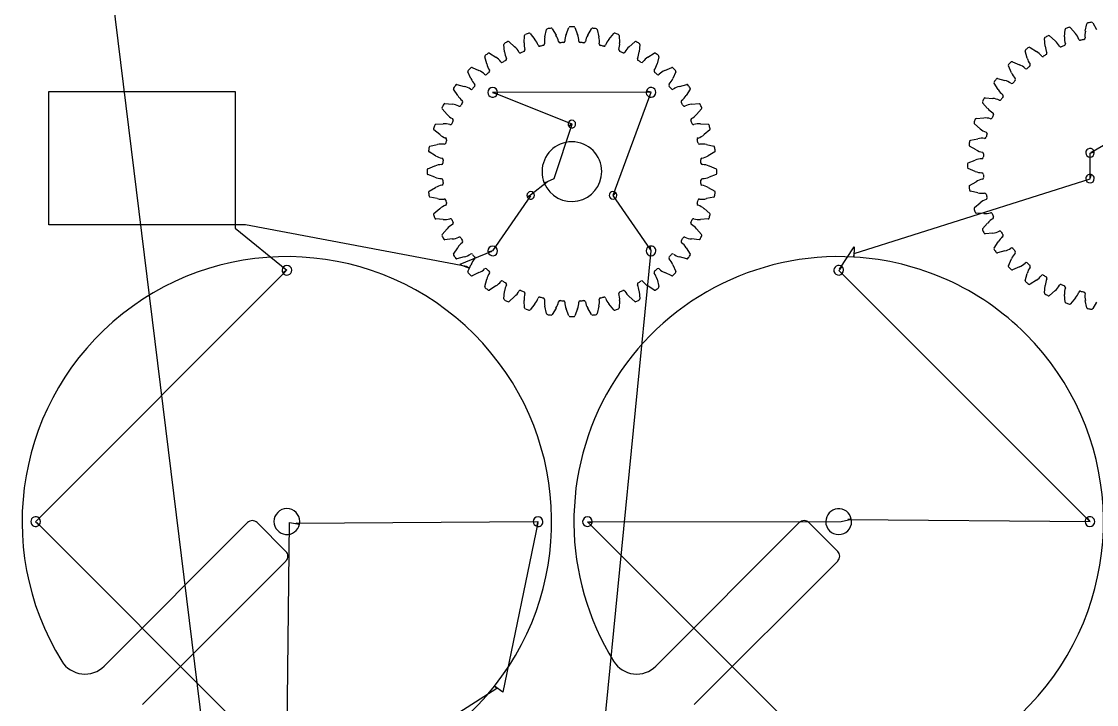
# Model space of a CAD drawing. Header units: inches. Extents: x 0.1 to 47.9, y 0.4 to 46.5.
# Drawn here: x 0.15 to 15.74, y 25.6 to 35.5 of the extents above; entities that cross this region are included whole.
import ezdxf

# ---------------------------------------------------------------- set-up
doc = ezdxf.new("R2010")
doc.units = ezdxf.units.IN
for name, color, linetype in [('10', 7, 'CONTINUOUS'), ('3', 7, 'CONTINUOUS'), ('9', 7, 'CONTINUOUS')]:
    doc.layers.add(name, color=color, linetype=linetype)

msp = doc.modelspace()

# ---------------------------------------------------------------- linework, layer by layer
at = {"layer": '10', "color": 10, "linetype": 'CONTINUOUS'}
for p, q in [((0.152, 46.532), (3.998, 15.343)), ((9.26, 34.472), (6.983, 34.466)), ((7.003, 34.464), (8.131, 34.011)), ((8.73, 32.981), (9.281, 34.472)), ((8.129, 34.005), (7.868, 33.218)), ((15.656, 33.598), (15.966, 33.777)), ((15.645, 33.231), (15.645, 33.59)), ((12.226, 32.132), (15.647, 33.218)), ((7.779, 33.172), (7.534, 32.978)), ((7.532, 32.972), (6.983, 32.175)), ((9.273, 32.191), (8.73, 32.974)), ((3.252, 32.501), (3.998, 31.894)), ((6.602, 31.944), (3.402, 32.551)), ((6.965, 32.165), (6.507, 31.976)), ((8.17, 20.921), (9.283, 32.173)), ((12.013, 31.908), (12.223, 32.232)), ((3.984, 31.879), (0.356, 28.248)), ((15.629, 28.266), (12.002, 31.89)), ((0.374, 28.237), (4.003, 24.608)), ((4, 24.629), (4.036, 28.236)), ((4.135, 28.225), (7.639, 28.251)), ((7.639, 28.23), (7.13, 25.778)), ((11.985, 24.623), (8.358, 28.247)), ((8.379, 28.248), (12.038, 28.251)), ((12.134, 28.279), (15.644, 28.252)), ((7.046, 25.833), (3.998, 23.894))]:
    msp.add_line(p, q, dxfattribs=at)
at = {"layer": '3', "color": 3, "linetype": 'CONTINUOUS'}
for p, q in [((7.846, 35.391), (7.902, 35.297)), ((8.05, 35.308), (8.09, 35.41)), ((8.174, 35.41), (8.214, 35.308)), ((8.362, 35.297), (8.418, 35.391)), ((15.276, 35.271), (15.283, 35.38)), ((15.362, 35.406), (15.432, 35.321)), ((15.576, 35.356), (15.6, 35.463)), ((15.683, 35.476), (15.738, 35.382)), ((7.44, 35.186), (7.446, 35.295)), ((7.526, 35.321), (7.595, 35.236)), ((7.74, 35.271), (7.764, 35.378)), ((8.5, 35.378), (8.524, 35.271)), ((8.669, 35.236), (8.738, 35.321)), ((8.818, 35.295), (8.824, 35.186)), ((14.993, 35.14), (14.982, 35.249)), ((15.057, 35.287), (15.138, 35.214)), ((7.157, 35.055), (7.146, 35.163)), ((7.221, 35.201), (7.302, 35.129)), ((8.962, 35.129), (9.043, 35.201)), ((9.118, 35.163), (9.107, 35.055)), ((14.733, 34.966), (14.706, 35.072)), ((14.774, 35.121), (14.866, 35.062)), ((6.897, 34.881), (6.87, 34.986)), ((6.937, 35.036), (7.03, 34.977)), ((9.234, 34.977), (9.327, 35.036)), ((9.394, 34.986), (9.367, 34.881)), ((14.52, 34.913), (14.62, 34.869)), ((6.668, 34.668), (6.625, 34.768)), ((6.684, 34.828), (6.784, 34.784)), ((9.48, 34.784), (9.58, 34.828)), ((9.639, 34.768), (9.596, 34.668)), ((14.505, 34.753), (14.461, 34.854)), ((14.302, 34.668), (14.408, 34.64)), ((0.547, 32.551), (0.547, 34.48)), ((0.547, 34.48), (3.252, 34.48)), ((3.252, 34.48), (3.252, 32.551)), ((6.476, 34.423), (6.417, 34.515)), ((6.466, 34.583), (6.572, 34.555)), ((9.692, 34.555), (9.798, 34.583)), ((9.847, 34.515), (9.788, 34.423)), ((14.312, 34.508), (14.253, 34.6)), ((6.289, 34.306), (6.398, 34.296)), ((9.866, 34.296), (9.975, 34.306)), ((14.16, 34.235), (14.087, 34.317)), ((14.125, 34.392), (14.234, 34.381)), ((6.324, 34.15), (6.251, 34.232)), ((10.013, 34.232), (9.94, 34.15)), ((6.157, 34.006), (6.267, 34.012)), ((9.997, 34.012), (10.107, 34.006)), ((14.052, 33.942), (13.968, 34.011)), ((13.994, 34.091), (14.103, 34.098)), ((6.216, 33.857), (6.131, 33.926)), ((10.133, 33.926), (10.048, 33.857)), ((6.074, 33.689), (6.181, 33.712)), ((10.083, 33.712), (10.19, 33.689)), ((13.992, 33.636), (13.897, 33.691)), ((13.911, 33.774), (14.017, 33.797)), ((6.156, 33.551), (6.061, 33.606)), ((10.203, 33.606), (10.108, 33.551)), ((6.042, 33.362), (6.144, 33.402)), ((10.12, 33.402), (10.222, 33.362)), ((13.878, 33.447), (13.98, 33.487)), ((13.98, 33.324), (13.878, 33.364)), ((6.144, 33.239), (6.042, 33.278)), ((10.222, 33.278), (10.12, 33.239)), ((6.061, 33.035), (6.156, 33.09)), ((10.108, 33.09), (10.203, 33.035)), ((13.897, 33.12), (13.992, 33.175)), ((6.181, 32.929), (6.074, 32.952)), ((10.19, 32.952), (10.083, 32.929)), ((14.017, 33.014), (13.911, 33.037)), ((6.131, 32.714), (6.216, 32.784)), ((10.048, 32.784), (10.133, 32.714)), ((13.968, 32.8), (14.052, 32.869)), ((6.267, 32.628), (6.157, 32.635)), ((10.107, 32.635), (9.997, 32.628)), ((14.103, 32.713), (13.994, 32.72)), ((14.087, 32.494), (14.16, 32.576)), ((3.252, 32.551), (0.547, 32.551)), ((6.251, 32.409), (6.324, 32.491)), ((9.94, 32.491), (10.013, 32.409)), ((14.234, 32.43), (14.125, 32.419)), ((6.398, 32.345), (6.289, 32.334)), ((9.975, 32.334), (9.866, 32.345)), ((14.253, 32.211), (14.312, 32.303)), ((6.417, 32.126), (6.476, 32.218)), ((9.788, 32.218), (9.847, 32.126)), ((14.408, 32.171), (14.302, 32.143)), ((6.572, 32.086), (6.466, 32.058)), ((6.647, 31.922), (6.668, 31.972)), ((9.596, 31.972), (9.639, 31.872)), ((9.798, 32.058), (9.692, 32.086)), ((14.461, 31.957), (14.505, 32.058)), ((6.625, 31.872), (6.647, 31.922)), ((6.784, 31.857), (6.684, 31.813)), ((9.58, 31.813), (9.48, 31.857)), ((14.62, 31.942), (14.52, 31.898)), ((14.706, 31.739), (14.733, 31.845)), ((6.87, 31.654), (6.897, 31.76)), ((7.03, 31.664), (6.937, 31.605)), ((9.327, 31.605), (9.234, 31.664)), ((9.367, 31.76), (9.394, 31.654)), ((14.866, 31.749), (14.774, 31.69)), ((14.982, 31.562), (14.993, 31.671)), ((7.146, 31.477), (7.157, 31.586)), ((7.302, 31.512), (7.221, 31.439)), ((9.043, 31.439), (8.962, 31.512)), ((9.107, 31.586), (9.118, 31.477)), ((15.138, 31.597), (15.057, 31.524)), ((15.283, 31.431), (15.276, 31.54)), ((15.432, 31.49), (15.362, 31.405)), ((7.446, 31.346), (7.44, 31.455)), ((7.595, 31.404), (7.526, 31.32)), ((7.764, 31.263), (7.74, 31.37)), ((7.902, 31.344), (7.846, 31.25)), ((8.09, 31.23), (8.05, 31.332)), ((8.214, 31.332), (8.174, 31.23)), ((8.418, 31.25), (8.362, 31.344)), ((8.524, 31.37), (8.5, 31.263)), ((8.738, 31.32), (8.669, 31.404)), ((8.824, 31.455), (8.818, 31.346)), ((15.6, 31.348), (15.576, 31.455)), ((15.738, 31.429), (15.683, 31.335)), ((3.429, 28.236), (1.35, 26.157)), ((3.986, 27.818), (3.568, 28.236)), ((11.429, 28.236), (9.35, 26.157)), ((11.986, 27.818), (11.568, 28.236)), ((1.907, 25.6), (3.986, 27.679)), ((9.907, 25.6), (11.986, 27.679))]:
    msp.add_line(p, q, dxfattribs=at)
for centre, radius, start, end in [((7.779, 35.375), 0.0157, 99.7491, 167.5995), ((8.132, 33.32), 2.1, 98.2509, 99.7491), ((7.833, 35.383), 0.0157, 30.4005, 98.2509), ((8.105, 35.404), 0.0157, 90.7491, 158.5995), ((8.132, 33.32), 2.1, 89.2509, 90.7491), ((8.159, 35.404), 0.0157, 21.4005, 89.2509), ((8.431, 35.383), 0.0157, 81.7491, 149.5995), ((8.132, 33.32), 2.1, 80.2509, 81.7491), ((8.485, 35.375), 0.0157, 12.4005, 80.2509), ((15.298, 35.379), 0.0157, 108.7491, 176.5995), ((15.968, 33.406), 2.1, 107.2509, 108.7491), ((15.35, 35.396), 0.0157, 39.4005, 107.2509), ((15.615, 35.46), 0.0157, 99.7491, 167.5995), ((15.968, 33.406), 2.1, 98.2509, 99.7491), ((15.669, 35.468), 0.0157, 30.4005, 98.2509), ((7.462, 35.294), 0.0157, 108.7491, 176.5995), ((8.132, 33.32), 2.1, 107.2509, 108.7491), ((7.514, 35.311), 0.0157, 39.4005, 107.2509), ((7.411, 35.073), 0.246, 18.4167, 41.4561), ((7.979, 35.21), 0.246, 165.5439, 188.5833), ((7.694, 35.164), 0.246, 9.4167, 32.4561), ((8.276, 35.21), 0.246, 156.5439, 179.5833), ((7.988, 35.21), 0.246, 0.4167, 23.4561), ((8.57, 35.164), 0.246, 147.5439, 170.5833), ((8.285, 35.21), 0.246, 351.4167, 14.4561), ((8.853, 35.073), 0.246, 138.5439, 161.5833), ((8.75, 35.311), 0.0157, 72.7491, 140.5995), ((8.132, 33.32), 2.1, 71.2509, 72.7491), ((8.802, 35.294), 0.0157, 3.4005, 71.2509), ((14.998, 35.25), 0.0157, 117.7491, 185.5995), ((15.968, 33.406), 2.1, 116.2509, 117.7491), ((15.046, 35.275), 0.0157, 48.4005, 116.2509), ((15.521, 35.248), 0.246, 174.5439, 197.5833), ((15.247, 35.158), 0.246, 18.4167, 41.4561), ((15.501, 35.243), 0.0209, 198.4167, 284.2797), ((15.968, 33.406), 1.875, 102.7203, 104.2797), ((15.551, 35.255), 0.0209, 282.7203, 8.5833), ((15.815, 35.295), 0.246, 165.5439, 188.5833), ((7.162, 35.165), 0.0157, 117.7491, 185.5995), ((8.132, 33.32), 2.1, 116.2509, 117.7491), ((7.21, 35.19), 0.0157, 48.4005, 116.2509), ((7.145, 34.939), 0.246, 27.4167, 50.4561), ((7.43, 35.082), 0.0209, 291.7203, 17.5833), ((7.685, 35.162), 0.246, 174.5439, 197.5833), ((7.664, 35.158), 0.0209, 198.4167, 284.2797), ((8.132, 33.32), 1.875, 102.7203, 104.2797), ((7.715, 35.17), 0.0209, 282.7203, 8.5833), ((7.958, 35.208), 0.0209, 189.4167, 275.2797), ((8.132, 33.32), 1.875, 93.7203, 95.2797), ((8.009, 35.212), 0.0209, 273.7203, 359.5833), ((8.255, 35.212), 0.0209, 180.4167, 266.2797), ((8.132, 33.32), 1.875, 84.7203, 86.2797), ((8.306, 35.208), 0.0209, 264.7203, 350.5833), ((8.549, 35.17), 0.0209, 171.4167, 257.2797), ((8.132, 33.32), 1.875, 75.7203, 77.2797), ((8.6, 35.158), 0.0209, 255.7203, 341.5833), ((8.834, 35.082), 0.0209, 162.4167, 248.2797), ((8.579, 35.162), 0.246, 342.4167, 5.4561), ((9.119, 34.939), 0.246, 129.5439, 152.5833), ((9.054, 35.19), 0.0157, 63.7491, 131.5995), ((8.132, 33.32), 2.1, 62.2509, 63.7491), ((9.102, 35.165), 0.0157, 354.4005, 62.2509), ((14.721, 35.076), 0.0157, 126.7491, 194.5995), ((15.968, 33.406), 2.1, 125.2509, 126.7491), ((14.765, 35.108), 0.0157, 57.4005, 125.2509), ((15.239, 35.155), 0.246, 183.5439, 206.5833), ((14.982, 35.024), 0.246, 27.4167, 50.4561), ((15.219, 35.147), 0.0209, 207.4167, 293.2797), ((15.968, 33.406), 1.875, 111.7203, 113.2797), ((15.267, 35.167), 0.0209, 291.7203, 17.5833), ((6.885, 34.99), 0.0157, 126.7491, 194.5995), ((8.132, 33.32), 2.1, 125.2509, 126.7491), ((6.929, 35.022), 0.0157, 57.4005, 125.2509), ((6.904, 34.765), 0.246, 36.4167, 59.4561), ((8.132, 33.32), 1.875, 120.7203, 122.2797), ((7.402, 35.07), 0.246, 183.5439, 206.5833), ((7.163, 34.95), 0.0209, 300.7203, 26.5833), ((7.383, 35.062), 0.0209, 207.4167, 293.2797), ((8.132, 33.32), 1.875, 111.7203, 113.2797), ((8.132, 33.32), 1.875, 66.7203, 68.2797), ((8.881, 35.062), 0.0209, 246.7203, 332.5833), ((9.101, 34.95), 0.0209, 153.4167, 239.2797), ((8.862, 35.07), 0.246, 333.4167, 356.4561), ((8.132, 33.32), 1.875, 57.7203, 59.2797), ((9.36, 34.765), 0.246, 120.5439, 143.5833), ((9.335, 35.022), 0.0157, 54.7491, 122.5995), ((8.132, 33.32), 2.1, 53.2509, 54.7491), ((9.379, 34.99), 0.0157, 345.4005, 53.2509), ((14.514, 34.898), 0.0157, 66.4005, 134.2509), ((14.974, 35.019), 0.246, 192.5439, 215.5833), ((14.741, 34.85), 0.246, 36.4167, 59.4561), ((14.956, 35.008), 0.0209, 216.4167, 302.2797), ((15.968, 33.406), 1.875, 120.7203, 122.2797), ((15, 35.035), 0.0209, 300.7203, 26.5833), ((6.639, 34.775), 0.0157, 135.7491, 203.5995), ((8.132, 33.32), 2.1, 134.2509, 135.7491), ((6.678, 34.813), 0.0157, 66.4005, 134.2509), ((6.694, 34.555), 0.246, 45.4167, 68.4561), ((8.132, 33.32), 1.875, 129.7203, 131.2797), ((7.138, 34.934), 0.246, 192.5439, 215.5833), ((6.92, 34.779), 0.0209, 309.7203, 35.5833), ((7.119, 34.923), 0.0209, 216.4167, 302.2797), ((9.145, 34.923), 0.0209, 237.7203, 323.5833), ((9.344, 34.779), 0.0209, 144.4167, 230.2797), ((9.126, 34.934), 0.246, 324.4167, 347.4561), ((8.132, 33.32), 1.875, 48.7203, 50.2797), ((9.57, 34.555), 0.246, 111.5439, 134.5833), ((9.586, 34.813), 0.0157, 45.7491, 113.5995), ((8.132, 33.32), 2.1, 44.2509, 45.7491), ((9.625, 34.775), 0.0157, 336.4005, 44.2509), ((14.475, 34.86), 0.0157, 135.7491, 203.5995), ((15.968, 33.406), 2.1, 134.2509, 135.7491), ((14.53, 34.64), 0.246, 45.4167, 68.4561), ((14.717, 34.83), 0.0209, 225.4167, 311.2797), ((15.968, 33.406), 1.875, 129.7203, 131.2797), ((14.757, 34.864), 0.0209, 309.7203, 35.5833), ((6.898, 34.759), 0.246, 201.5439, 224.5833), ((6.881, 34.745), 0.0209, 225.4167, 311.2797), ((9.383, 34.745), 0.0209, 228.7203, 314.5833), ((9.366, 34.759), 0.246, 315.4167, 338.4561), ((14.266, 34.608), 0.0157, 144.7491, 212.5995), ((15.968, 33.406), 2.1, 143.2509, 144.7491), ((14.298, 34.653), 0.0157, 75.4005, 143.2509), ((14.354, 34.4), 0.246, 54.4167, 77.4561), ((14.51, 34.617), 0.0209, 234.4167, 320.2797), ((14.734, 34.844), 0.246, 201.5439, 224.5833), ((15.968, 33.406), 1.875, 138.7203, 140.2797), ((14.543, 34.656), 0.0209, 318.7203, 44.5833), ((6.43, 34.523), 0.0157, 144.7491, 212.5995), ((8.132, 33.32), 2.1, 143.2509, 144.7491), ((6.462, 34.567), 0.0157, 75.4005, 143.2509), ((6.518, 34.315), 0.246, 54.4167, 77.4561), ((6.674, 34.532), 0.0209, 234.4167, 320.2797), ((8.132, 33.32), 1.875, 138.7203, 140.2797), ((6.707, 34.571), 0.0209, 318.7203, 44.5833), ((6.984, 34.469), 0.0703, 360, 180), ((6.984, 34.469), 0.0703, 180, 339.375), ((6.984, 34.469), 0.0703, 339.375, 0), ((9.28, 34.469), 0.0703, 165, 270), ((9.28, 34.469), 0.0703, 360, 165), ((9.28, 34.469), 0.0703, 270, 0), ((9.557, 34.571), 0.0209, 135.4167, 221.2797), ((8.132, 33.32), 1.875, 39.7203, 41.2797), ((9.59, 34.532), 0.0209, 219.7203, 305.5833), ((9.746, 34.315), 0.246, 102.5439, 125.5833), ((9.802, 34.567), 0.0157, 36.7491, 104.5995), ((8.132, 33.32), 2.1, 35.2509, 36.7491), ((9.834, 34.523), 0.0157, 327.4005, 35.2509), ((14.524, 34.633), 0.246, 210.5439, 233.5833), ((8.132, 33.32), 2.1, 152.2509, 153.7491), ((6.287, 34.291), 0.0157, 84.4005, 152.2509), ((6.383, 34.05), 0.246, 63.4167, 86.4561), ((6.688, 34.548), 0.246, 210.5439, 233.5833), ((8.132, 33.32), 1.875, 147.7203, 149.2797), ((6.529, 34.333), 0.0209, 327.7203, 53.5833), ((9.735, 34.333), 0.0209, 126.4167, 212.2797), ((8.132, 33.32), 1.875, 30.7203, 32.2797), ((9.576, 34.548), 0.246, 306.4167, 329.4561), ((9.881, 34.05), 0.246, 93.5439, 116.5833), ((9.977, 34.291), 0.0157, 27.7491, 95.5995), ((8.132, 33.32), 2.1, 26.2509, 27.7491), ((14.099, 34.327), 0.0157, 153.7491, 221.5995), ((15.968, 33.406), 2.1, 152.2509, 153.7491), ((14.124, 34.376), 0.0157, 84.4005, 152.2509), ((14.219, 34.135), 0.246, 63.4167, 86.4561), ((14.338, 34.374), 0.0209, 243.4167, 329.2797), ((15.968, 33.406), 1.875, 147.7203, 149.2797), ((14.365, 34.418), 0.0209, 327.7203, 53.5833), ((6.263, 34.242), 0.0157, 153.7491, 221.5995), ((6.513, 34.307), 0.246, 219.5439, 242.5833), ((6.502, 34.289), 0.0209, 243.4167, 329.2797), ((9.762, 34.289), 0.0209, 210.7203, 296.5833), ((9.751, 34.307), 0.246, 297.4167, 320.4561), ((10.001, 34.242), 0.0157, 318.4005, 26.2509), ((14.35, 34.392), 0.246, 219.5439, 242.5833), ((15.968, 33.406), 1.875, 156.7203, 158.2797), ((14.227, 34.155), 0.0209, 336.7203, 62.5833), ((8.132, 33.32), 2.1, 161.2509, 162.7491), ((6.158, 33.99), 0.0157, 93.4005, 161.2509), ((6.29, 33.767), 0.246, 72.4167, 95.4561), ((6.371, 34.022), 0.0209, 252.4167, 338.2797), ((8.132, 33.32), 1.875, 156.7203, 158.2797), ((6.39, 34.07), 0.0209, 336.7203, 62.5833), ((8.132, 34.009), 0.0547, 360, 180), ((8.132, 34.009), 0.0547, 180, 213.75), ((8.132, 34.009), 0.0547, 213.75, 0), ((9.874, 34.07), 0.0209, 117.4167, 203.2797), ((8.132, 33.32), 1.875, 21.7203, 23.2797), ((9.893, 34.022), 0.0209, 201.7203, 287.5833), ((9.974, 33.767), 0.246, 84.5439, 107.5833), ((10.106, 33.99), 0.0157, 18.7491, 86.5995), ((8.132, 33.32), 2.1, 17.2509, 18.7491), ((13.978, 34.024), 0.0157, 162.7491, 230.5995), ((15.968, 33.406), 2.1, 161.2509, 162.7491), ((13.994, 34.075), 0.0157, 93.4005, 161.2509), ((14.126, 33.852), 0.246, 72.4167, 95.4561), ((14.207, 34.107), 0.0209, 252.4167, 338.2797), ((6.141, 33.938), 0.0157, 162.7491, 230.5995), ((6.379, 34.041), 0.246, 228.5439, 251.5833), ((9.885, 34.041), 0.246, 288.4167, 311.4561), ((10.123, 33.938), 0.0157, 309.4005, 17.2509), ((14.215, 34.127), 0.246, 228.5439, 251.5833), ((14.131, 33.873), 0.0209, 345.7203, 71.5833), ((15.968, 33.406), 1.875, 165.7203, 167.2797), ((8.132, 33.32), 2.1, 170.2509, 171.7491), ((6.078, 33.673), 0.0157, 102.4005, 170.2509), ((6.243, 33.474), 0.246, 81.4167, 104.4561), ((6.283, 33.738), 0.0209, 261.4167, 347.2797), ((6.295, 33.788), 0.0209, 345.7203, 71.5833), ((8.132, 33.32), 1.875, 165.7203, 167.2797), ((8.132, 33.32), 0.433, 360, 180), ((9.969, 33.788), 0.0209, 108.4167, 194.2797), ((8.132, 33.32), 1.875, 12.7203, 14.2797), ((9.981, 33.738), 0.0209, 192.7203, 278.5833), ((10.021, 33.474), 0.246, 75.5439, 98.5833), ((10.186, 33.673), 0.0157, 9.7491, 77.5995), ((8.132, 33.32), 2.1, 8.2509, 9.7491), ((15.968, 33.406), 2.1, 170.2509, 171.7491), ((13.905, 33.705), 0.0157, 171.7491, 239.5995), ((13.914, 33.758), 0.0157, 102.4005, 170.2509), ((14.079, 33.559), 0.246, 81.4167, 104.4561), ((14.119, 33.823), 0.0209, 261.4167, 347.2797), ((6.069, 33.619), 0.0157, 171.7491, 239.5995), ((6.288, 33.758), 0.246, 237.5439, 260.5833), ((6.244, 33.495), 0.0209, 354.7203, 80.5833), ((10.02, 33.495), 0.0209, 99.4167, 185.2797), ((9.976, 33.758), 0.246, 279.4167, 302.4561), ((10.195, 33.619), 0.0157, 300.4005, 8.2509), ((14.124, 33.844), 0.246, 237.5439, 260.5833), ((14.076, 33.529), 0.0209, 270.4167, 356.2797), ((14.08, 33.58), 0.0209, 354.7203, 80.5833), ((15.968, 33.406), 1.875, 174.7203, 176.2797), ((15.644, 33.593), 0.0625, 15, 180), ((15.644, 33.593), 0.0625, 180, 0), ((15.644, 33.593), 0.0625, 360, 15), ((6.048, 33.348), 0.0157, 111.4005, 179.2509), ((6.242, 33.176), 0.246, 90.4167, 113.4561), ((6.24, 33.443), 0.0209, 270.4167, 356.2797), ((8.132, 33.32), 1.875, 174.7203, 176.2797), ((8.132, 33.32), 1.875, 3.7203, 5.2797), ((10.024, 33.443), 0.0209, 183.7203, 269.5833), ((10.022, 33.176), 0.246, 66.5439, 89.5833), ((10.216, 33.348), 0.0157, 0.7491, 68.5995), ((13.884, 33.433), 0.0157, 111.4005, 179.2509), ((15.968, 33.406), 2.1, 179.2509, 180.7491), ((13.884, 33.378), 0.0157, 180.7491, 248.5995), ((14.078, 33.261), 0.246, 90.4167, 113.4561), ((8.132, 33.32), 2.1, 179.2509, 180.7491), ((6.048, 33.293), 0.0157, 180.7491, 248.5995), ((6.242, 33.465), 0.246, 246.5439, 269.5833), ((6.24, 33.197), 0.0209, 3.7203, 89.5833), ((8.132, 33.32), 1.875, 183.7203, 185.2797), ((8.132, 33.32), 0.433, 180, 202.5), ((8.132, 33.32), 0.433, 202.5, 0), ((8.132, 33.32), 1.875, 354.7203, 356.2797), ((10.024, 33.197), 0.0209, 90.4167, 176.2797), ((10.022, 33.465), 0.246, 270.4167, 293.4561), ((10.216, 33.293), 0.0157, 291.4005, 359.2509), ((8.132, 33.32), 2.1, 359.2509, 0.7491), ((14.078, 33.55), 0.246, 246.5439, 269.5833), ((14.124, 32.967), 0.246, 99.4167, 122.4561), ((14.076, 33.282), 0.0209, 3.7203, 89.5833), ((14.08, 33.231), 0.0209, 279.4167, 5.2797), ((15.968, 33.406), 1.875, 183.7203, 185.2797), ((15.644, 33.219), 0.0625, 75, 180), ((15.644, 33.219), 0.0625, 180, 0), ((15.644, 33.219), 0.0625, 360, 75), ((6.288, 32.882), 0.246, 99.4167, 122.4561), ((6.244, 33.146), 0.0209, 279.4167, 5.2797), ((10.02, 33.146), 0.0209, 174.7203, 260.5833), ((9.976, 32.882), 0.246, 57.5439, 80.5833), ((13.905, 33.106), 0.0157, 120.4005, 188.2509), ((15.968, 33.406), 2.1, 188.2509, 189.7491), ((13.914, 33.053), 0.0157, 189.7491, 257.5995), ((6.069, 33.021), 0.0157, 120.4005, 188.2509), ((8.132, 33.32), 2.1, 188.2509, 189.7491), ((6.078, 32.967), 0.0157, 189.7491, 257.5995), ((6.243, 33.167), 0.246, 255.5439, 278.5833), ((6.283, 32.903), 0.0209, 12.7203, 98.5833), ((8.132, 33.32), 1.875, 192.7203, 194.2797), ((7.535, 32.976), 0.0547, 360, 180), ((7.535, 32.976), 0.0547, 180, 202.5), ((7.535, 32.976), 0.0547, 202.5, 0), ((8.729, 32.976), 0.0547, 45, 180), ((8.729, 32.976), 0.0547, 180, 360), ((8.729, 32.976), 0.0547, 360, 45), ((8.132, 33.32), 1.875, 345.7203, 347.2797), ((9.981, 32.903), 0.0209, 81.4167, 167.2797), ((10.021, 33.167), 0.246, 261.4167, 284.4561), ((10.186, 32.967), 0.0157, 282.4005, 350.2509), ((8.132, 33.32), 2.1, 350.2509, 351.7491), ((10.195, 33.021), 0.0157, 351.7491, 59.5995), ((14.079, 33.252), 0.246, 255.5439, 278.5833), ((14.215, 32.684), 0.246, 108.4167, 131.4561), ((14.119, 32.988), 0.0209, 12.7203, 98.5833), ((14.131, 32.938), 0.0209, 288.4167, 14.2797), ((15.968, 33.406), 1.875, 192.7203, 194.2797), ((6.379, 32.599), 0.246, 108.4167, 131.4561), ((6.295, 32.853), 0.0209, 288.4167, 14.2797), ((9.969, 32.853), 0.0209, 165.7203, 251.5833), ((9.885, 32.599), 0.246, 48.5439, 71.5833), ((13.978, 32.787), 0.0157, 129.4005, 197.2509), ((15.968, 33.406), 2.1, 197.2509, 198.7491), ((13.994, 32.736), 0.0157, 198.7491, 266.5995), ((6.141, 32.702), 0.0157, 129.4005, 197.2509), ((8.132, 33.32), 2.1, 197.2509, 198.7491), ((6.158, 32.65), 0.0157, 198.7491, 266.5995), ((6.29, 32.873), 0.246, 264.5439, 287.5833), ((6.371, 32.619), 0.0209, 21.7203, 107.5833), ((8.132, 33.32), 1.875, 201.7203, 203.2797), ((6.39, 32.571), 0.0209, 297.4167, 23.2797), ((9.874, 32.571), 0.0209, 156.7203, 242.5833), ((8.132, 33.32), 1.875, 336.7203, 338.2797), ((9.893, 32.619), 0.0209, 72.4167, 158.2797), ((9.974, 32.873), 0.246, 252.4167, 275.4561), ((10.106, 32.65), 0.0157, 273.4005, 341.2509), ((8.132, 33.32), 2.1, 341.2509, 342.7491), ((10.123, 32.702), 0.0157, 342.7491, 50.5995), ((14.126, 32.959), 0.246, 264.5439, 287.5833), ((14.35, 32.419), 0.246, 117.4167, 140.4561), ((14.207, 32.704), 0.0209, 21.7203, 107.5833), ((15.968, 33.406), 1.875, 201.7203, 203.2797), ((14.227, 32.656), 0.0209, 297.4167, 23.2797), ((6.513, 32.334), 0.246, 117.4167, 140.4561), ((9.751, 32.334), 0.246, 39.5439, 62.5833), ((14.099, 32.484), 0.0157, 138.4005, 206.2509), ((15.968, 33.406), 2.1, 206.2509, 207.7491), ((14.124, 32.435), 0.0157, 207.7491, 275.5995), ((14.219, 32.676), 0.246, 273.5439, 296.5833), ((14.338, 32.437), 0.0209, 30.7203, 116.5833), ((15.968, 33.406), 1.875, 210.7203, 212.2797), ((6.263, 32.398), 0.0157, 138.4005, 206.2509), ((8.132, 33.32), 2.1, 206.2509, 207.7491), ((6.287, 32.35), 0.0157, 207.7491, 275.5995), ((6.383, 32.591), 0.246, 273.5439, 296.5833), ((6.688, 32.093), 0.246, 126.4167, 149.4561), ((6.502, 32.352), 0.0209, 30.7203, 116.5833), ((8.132, 33.32), 1.875, 210.7203, 212.2797), ((6.529, 32.308), 0.0209, 306.4167, 32.2797), ((9.735, 32.308), 0.0209, 147.7203, 233.5833), ((8.132, 33.32), 1.875, 327.7203, 329.2797), ((9.576, 32.093), 0.246, 30.5439, 53.5833), ((9.762, 32.352), 0.0209, 63.4167, 149.2797), ((9.881, 32.591), 0.246, 243.4167, 266.4561), ((9.977, 32.35), 0.0157, 264.4005, 332.2509), ((8.132, 33.32), 2.1, 332.2509, 333.7491), ((10.001, 32.398), 0.0157, 333.7491, 41.5995), ((14.524, 32.178), 0.246, 126.4167, 149.4561), ((14.365, 32.393), 0.0209, 306.4167, 32.2797), ((6.43, 32.117), 0.0157, 147.4005, 215.2509), ((8.132, 33.32), 2.1, 215.2509, 216.7491), ((6.518, 32.326), 0.246, 282.5439, 305.5833), ((6.674, 32.109), 0.0209, 39.7203, 125.5833), ((8.132, 33.32), 1.875, 219.7203, 221.2797), ((6.984, 32.172), 0.0703, 360, 180), ((6.984, 32.172), 0.0703, 180, 195), ((6.984, 32.172), 0.0703, 195, 0), ((9.28, 32.172), 0.0703, 105, 180), ((9.28, 32.172), 0.0703, 180, 360), ((9.28, 32.172), 0.0703, 360, 105), ((8.132, 33.32), 1.875, 318.7203, 320.2797), ((9.59, 32.109), 0.0209, 54.4167, 140.2797), ((9.746, 32.326), 0.246, 234.4167, 257.4561), ((8.132, 33.32), 2.1, 323.2509, 324.7491), ((9.834, 32.117), 0.0157, 324.7491, 32.5995), ((14.266, 32.203), 0.0157, 147.4005, 215.2509), ((15.968, 33.406), 2.1, 215.2509, 216.7491), ((14.298, 32.158), 0.0157, 216.7491, 284.5995), ((14.354, 32.411), 0.246, 282.5439, 305.5833), ((14.51, 32.194), 0.0209, 39.7203, 125.5833), ((14.734, 31.967), 0.246, 135.4167, 158.4561), ((15.968, 33.406), 1.875, 219.7203, 221.2797), ((14.543, 32.155), 0.0209, 315.4167, 41.2797), ((4, 28.25), 3.839, 45, 211.787), ((4, 31.892), 0.0703, 360, 180), ((6.462, 32.073), 0.0157, 216.7491, 284.5995), ((6.898, 31.882), 0.246, 135.4167, 158.4561), ((6.707, 32.07), 0.0209, 315.4167, 41.2797), ((12, 28.25), 3.839, 86.6968, 211.787), ((9.557, 32.07), 0.0209, 138.7203, 224.5833), ((9.366, 31.882), 0.246, 21.5439, 44.5833), ((9.802, 32.073), 0.0157, 255.4005, 323.2509), ((12, 31.892), 0.0703, 45, 195), ((12, 28.25), 3.839, 45, 86.6968), ((14.475, 31.951), 0.0157, 156.4005, 224.2509), ((14.53, 32.171), 0.246, 291.5439, 314.5833), ((14.717, 31.981), 0.0209, 48.7203, 134.5833), ((15.968, 33.406), 1.875, 228.7203, 230.2797), ((14.757, 31.947), 0.0209, 324.4167, 50.2797), ((4, 31.892), 0.0703, 180, 213.75), ((4, 31.892), 0.0703, 213.75, 0), ((6.639, 31.866), 0.0157, 156.4005, 224.2509), ((8.132, 33.32), 2.1, 224.2509, 225.7491), ((6.678, 31.827), 0.0157, 225.7491, 293.5995), ((6.694, 32.086), 0.246, 291.5439, 314.5833), ((6.881, 31.896), 0.0209, 48.7203, 134.5833), ((8.132, 33.32), 1.875, 228.7203, 230.2797), ((7.138, 31.707), 0.246, 144.4167, 167.4561), ((6.92, 31.862), 0.0209, 324.4167, 50.2797), ((9.344, 31.862), 0.0209, 129.7203, 215.5833), ((9.126, 31.707), 0.246, 12.5439, 35.5833), ((8.132, 33.32), 1.875, 309.7203, 311.2797), ((9.383, 31.896), 0.0209, 45.4167, 131.2797), ((9.57, 32.086), 0.246, 225.4167, 248.4561), ((9.586, 31.827), 0.0157, 246.4005, 314.2509), ((8.132, 33.32), 2.1, 314.2509, 315.7491), ((9.625, 31.866), 0.0157, 315.7491, 23.5995), ((12, 31.892), 0.0703, 195, 0), ((12, 31.892), 0.0703, 360, 45), ((15.968, 33.406), 2.1, 224.2509, 225.7491), ((14.514, 31.913), 0.0157, 225.7491, 293.5995), ((14.974, 31.792), 0.246, 144.4167, 167.4561), ((14.741, 31.961), 0.246, 300.5439, 323.5833), ((14.956, 31.803), 0.0209, 57.7203, 143.5833), ((15.968, 33.406), 1.875, 237.7203, 239.2797), ((6.885, 31.65), 0.0157, 165.4005, 233.2509), ((6.904, 31.876), 0.246, 300.5439, 323.5833), ((7.119, 31.717), 0.0209, 57.7203, 143.5833), ((8.132, 33.32), 1.875, 237.7203, 239.2797), ((7.402, 31.571), 0.246, 153.4167, 176.4561), ((7.163, 31.69), 0.0209, 333.4167, 59.2797), ((9.101, 31.69), 0.0209, 120.7203, 206.5833), ((8.862, 31.571), 0.246, 3.5439, 26.5833), ((8.132, 33.32), 1.875, 300.7203, 302.2797), ((9.145, 31.717), 0.0209, 36.4167, 122.2797), ((9.36, 31.876), 0.246, 216.4167, 239.4561), ((9.379, 31.65), 0.0157, 306.7491, 14.5995), ((14.721, 31.735), 0.0157, 165.4005, 233.2509), ((15.968, 33.406), 2.1, 233.2509, 234.7491), ((14.765, 31.703), 0.0157, 234.7491, 302.5995), ((15.239, 31.656), 0.246, 153.4167, 176.4561), ((15, 31.776), 0.0209, 333.4167, 59.2797), ((14.982, 31.787), 0.246, 309.5439, 332.5833), ((15.219, 31.664), 0.0209, 66.7203, 152.5833), ((15.968, 33.406), 1.875, 246.7203, 248.2797), ((15.267, 31.644), 0.0209, 342.4167, 68.2797), ((8.132, 33.32), 2.1, 233.2509, 234.7491), ((6.929, 31.618), 0.0157, 234.7491, 302.5995), ((7.145, 31.702), 0.246, 309.5439, 332.5833), ((7.383, 31.579), 0.0209, 66.7203, 152.5833), ((8.132, 33.32), 1.875, 246.7203, 248.2797), ((7.43, 31.559), 0.0209, 342.4167, 68.2797), ((7.685, 31.478), 0.246, 162.4167, 185.4561), ((7.411, 31.567), 0.246, 318.5439, 341.5833), ((7.664, 31.483), 0.0209, 75.7203, 161.5833), ((8.132, 33.32), 1.875, 255.7203, 257.2797), ((7.715, 31.471), 0.0209, 351.4167, 77.2797), ((8.549, 31.471), 0.0209, 102.7203, 188.5833), ((8.132, 33.32), 1.875, 282.7203, 284.2797), ((8.6, 31.483), 0.0209, 18.4167, 104.2797), ((8.853, 31.567), 0.246, 198.4167, 221.4561), ((8.834, 31.559), 0.0209, 111.7203, 197.5833), ((8.579, 31.478), 0.246, 354.5439, 17.5833), ((8.132, 33.32), 1.875, 291.7203, 293.2797), ((8.881, 31.579), 0.0209, 27.4167, 113.2797), ((9.119, 31.702), 0.246, 207.4167, 230.4561), ((9.335, 31.618), 0.0157, 237.4005, 305.2509), ((8.132, 33.32), 2.1, 305.2509, 306.7491), ((14.998, 31.561), 0.0157, 174.4005, 242.2509), ((15.968, 33.406), 2.1, 242.2509, 243.7491), ((15.046, 31.536), 0.0157, 243.7491, 311.5995), ((15.521, 31.563), 0.246, 162.4167, 185.4561), ((15.247, 31.653), 0.246, 318.5439, 341.5833), ((15.501, 31.568), 0.0209, 75.7203, 161.5833), ((15.968, 33.406), 1.875, 255.7203, 257.2797), ((15.551, 31.556), 0.0209, 351.4167, 77.2797), ((15.815, 31.516), 0.246, 171.4167, 194.4561), ((7.162, 31.476), 0.0157, 174.4005, 242.2509), ((8.132, 33.32), 2.1, 242.2509, 243.7491), ((7.21, 31.451), 0.0157, 243.7491, 311.5995), ((7.462, 31.347), 0.0157, 183.4005, 251.2509), ((8.132, 33.32), 2.1, 251.2509, 252.7491), ((7.979, 31.431), 0.246, 171.4167, 194.4561), ((7.694, 31.476), 0.246, 327.5439, 350.5833), ((7.958, 31.432), 0.0209, 84.7203, 170.5833), ((8.132, 33.32), 1.875, 264.7203, 266.2797), ((8.009, 31.428), 0.0209, 0.4167, 86.2797), ((8.276, 31.43), 0.246, 180.4167, 203.4561), ((7.988, 31.43), 0.246, 336.5439, 359.5833), ((8.255, 31.428), 0.0209, 93.7203, 179.5833), ((8.132, 33.32), 1.875, 273.7203, 275.2797), ((8.306, 31.432), 0.0209, 9.4167, 95.2797), ((8.57, 31.476), 0.246, 189.4167, 212.4561), ((8.285, 31.431), 0.246, 345.5439, 8.5833), ((8.132, 33.32), 2.1, 287.2509, 288.7491), ((8.802, 31.347), 0.0157, 288.7491, 356.5995), ((9.054, 31.451), 0.0157, 228.4005, 296.2509), ((8.132, 33.32), 2.1, 296.2509, 297.7491), ((9.102, 31.476), 0.0157, 297.7491, 5.5995), ((15.298, 31.432), 0.0157, 183.4005, 251.2509), ((15.968, 33.406), 2.1, 251.2509, 252.7491), ((15.35, 31.415), 0.0157, 252.7491, 320.5995), ((15.615, 31.351), 0.0157, 192.4005, 260.2509), ((15.968, 33.406), 2.1, 260.2509, 261.7491), ((15.669, 31.343), 0.0157, 261.7491, 329.5995), ((7.514, 31.33), 0.0157, 252.7491, 320.5995), ((7.779, 31.266), 0.0157, 192.4005, 260.2509), ((8.132, 33.32), 2.1, 260.2509, 261.7491), ((7.833, 31.258), 0.0157, 261.7491, 329.5995), ((8.105, 31.236), 0.0157, 201.4005, 269.2509), ((8.132, 33.32), 2.1, 269.2509, 270.7491), ((8.159, 31.236), 0.0157, 270.7491, 338.5995), ((8.431, 31.258), 0.0157, 210.4005, 278.2509), ((8.132, 33.32), 2.1, 278.2509, 279.7491), ((8.485, 31.266), 0.0157, 279.7491, 347.5995), ((8.75, 31.33), 0.0157, 219.4005, 287.2509), ((4, 28.25), 3.839, 321.6065, 45), ((12, 28.25), 3.839, 238.213, 45), ((4, 28.25), 0.188, 360, 180), ((12, 28.25), 0.187, 11.25, 180), ((0.358, 28.25), 0.0703, 45, 180), ((0.358, 28.25), 0.0703, 180, 315), ((0.358, 28.25), 0.0703, 315, 45), ((3.499, 28.166), 0.0984, 45, 135), ((4, 28.25), 0.187, 180, 348.75), ((4, 28.25), 0.187, 348.75, 360), ((7.642, 28.25), 0.0703, 360, 180), ((7.642, 28.25), 0.0703, 180, 255), ((7.642, 28.25), 0.0703, 255, 0), ((8.358, 28.25), 0.0703, 360, 180), ((8.358, 28.25), 0.0703, 180, 348.75), ((8.358, 28.25), 0.0703, 348.75, 360), ((11.499, 28.166), 0.0984, 45, 135), ((12, 28.25), 0.188, 180, 360), ((12, 28.25), 0.187, 360, 11.25), ((15.642, 28.25), 0.0703, 123.75, 180), ((15.642, 28.25), 0.0703, 180, 360), ((15.642, 28.25), 0.0703, 360, 123.75), ((3.916, 27.749), 0.0984, 315, 45), ((11.916, 27.749), 0.0984, 315, 45), ((1.072, 26.435), 0.394, 211.787, 315), ((9.072, 26.435), 0.394, 211.787, 315), ((4, 28.25), 3.839, 238.213, 321.6065)]:
    msp.add_arc(centre, radius, start, end, dxfattribs=at)
at = {"layer": '9', "color": 9, "linetype": 'CONTINUOUS'}
for p, q in [((6.983, 34.466), (7.049, 34.444)), ((7.049, 34.444), (7.003, 34.464)), ((9.281, 34.472), (9.212, 34.487)), ((9.212, 34.487), (9.26, 34.472)), ((8.131, 34.011), (8.087, 33.979)), ((8.087, 33.979), (8.129, 34.005)), ((15.645, 33.59), (15.705, 33.609)), ((15.705, 33.609), (15.656, 33.598)), ((7.868, 33.218), (7.732, 33.155)), ((15.66, 33.279), (15.645, 33.231)), ((15.647, 33.218), (15.66, 33.279)), ((7.732, 33.155), (7.779, 33.172)), ((7.534, 32.978), (7.485, 32.955)), ((7.485, 32.955), (7.532, 32.972)), ((8.73, 32.974), (8.767, 33.014)), ((8.767, 33.014), (8.73, 32.981)), ((3.402, 32.551), (3.252, 32.551)), ((3.252, 32.551), (3.252, 32.501)), ((6.983, 32.175), (6.916, 32.154)), ((6.916, 32.154), (6.965, 32.165)), ((9.283, 32.173), (9.262, 32.24)), ((9.262, 32.24), (9.273, 32.191)), ((12.223, 32.232), (12.221, 32.082)), ((12.221, 32.082), (12.226, 32.132)), ((6.507, 31.976), (6.647, 31.922)), ((3.998, 31.894), (3.942, 31.853)), ((3.942, 31.853), (3.984, 31.879)), ((6.647, 31.922), (6.602, 31.944)), ((12.002, 31.89), (12.05, 31.941)), ((12.05, 31.941), (12.013, 31.908)), ((0.356, 28.248), (0.408, 28.2)), ((0.408, 28.2), (0.374, 28.237)), ((4.036, 28.236), (4.184, 28.213)), ((4.184, 28.213), (4.135, 28.225)), ((7.639, 28.251), (7.624, 28.182)), ((7.624, 28.182), (7.639, 28.23)), ((8.358, 28.247), (8.427, 28.236)), ((8.427, 28.236), (8.379, 28.248)), ((12.038, 28.251), (12.184, 28.287)), ((12.184, 28.287), (12.134, 28.279)), ((15.644, 28.252), (15.603, 28.308)), ((15.603, 28.308), (15.629, 28.266)), ((7.13, 25.778), (7.009, 25.866)), ((7.009, 25.866), (7.046, 25.833))]:
    msp.add_line(p, q, dxfattribs=at)

doc.saveas('drawing.dxf')
